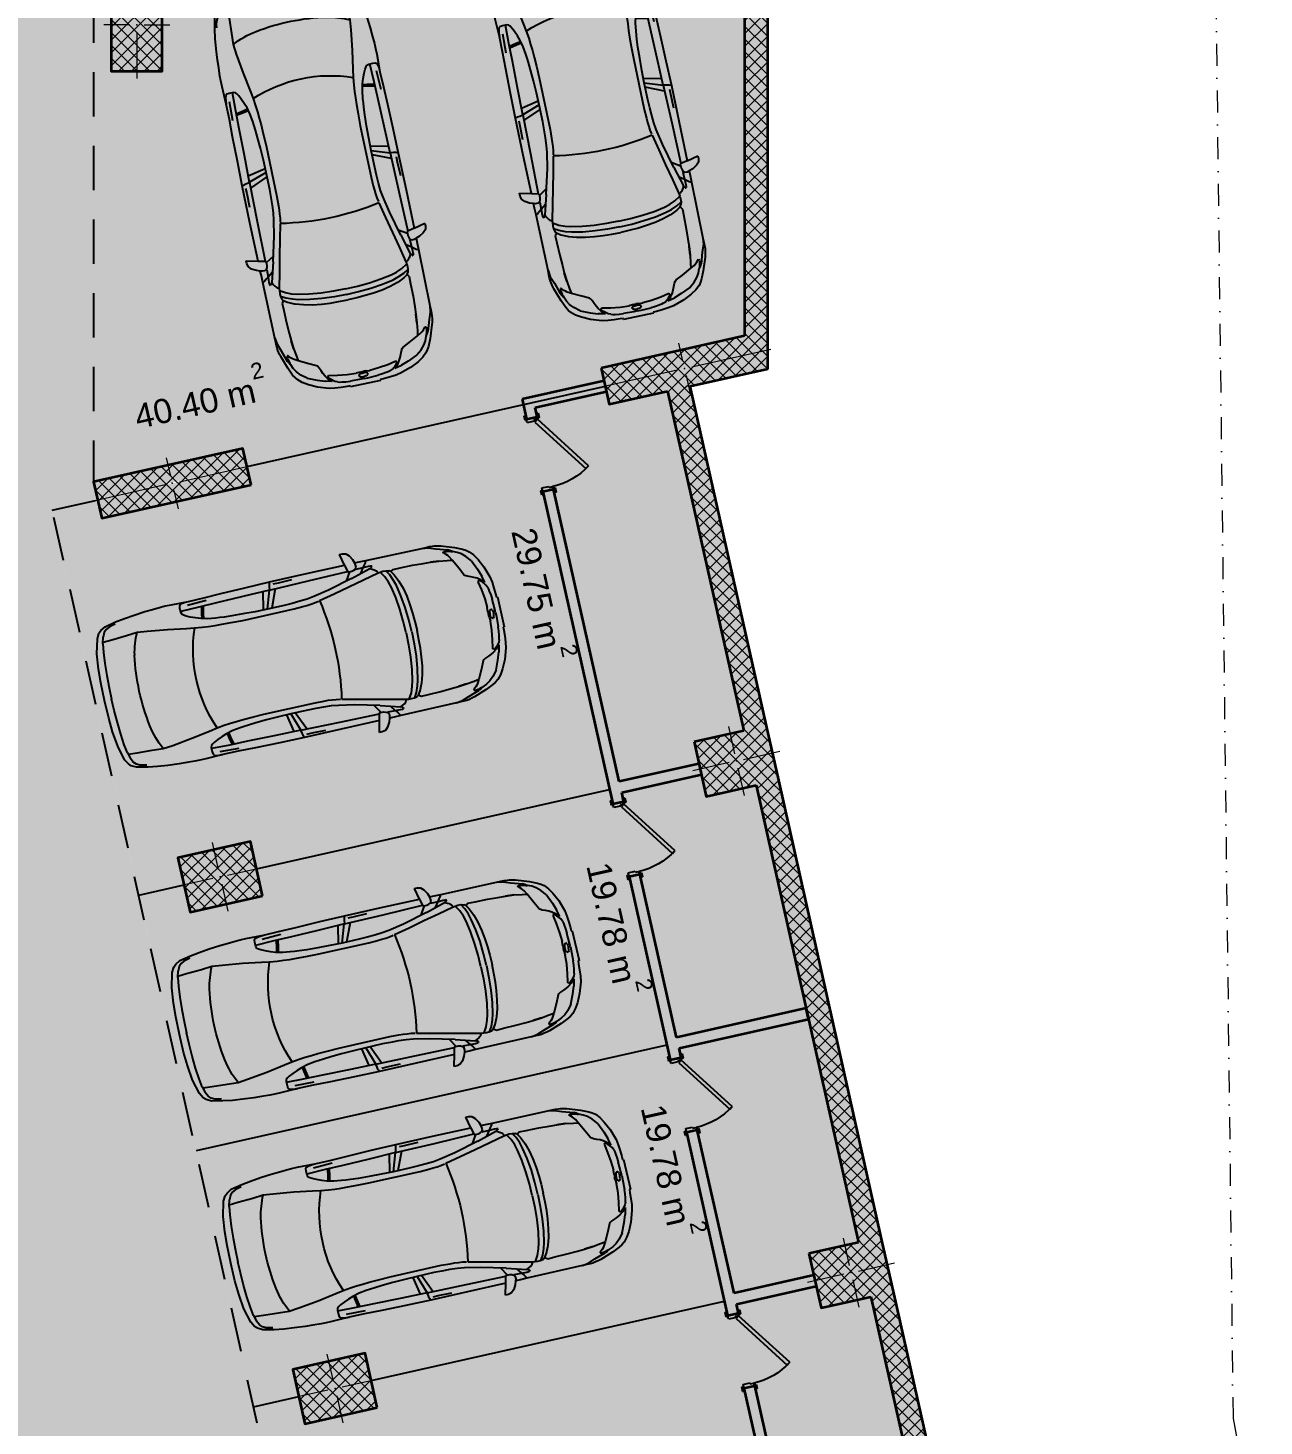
# Model space of a CAD drawing. Header units: millimetres. Extents: x -7085 to 93650, y -113521 to 35214.
# Drawn here: x 65178 to 78497, y -26350 to -11286 of the extents above; entities that cross this region are included whole.
import ezdxf

# ---------------------------------------------------------------- set-up
doc = ezdxf.new("R2010")
doc.units = ezdxf.units.MM
doc.header["$MEASUREMENT"] = 0
doc.linetypes.add('Dot & Dashed', pattern=[502.708322, 238.125, -132.291667, 0, -132.291655])
doc.linetypes.add('Long Dashed', pattern=[793.749976, 476.249993, -317.499983])
for name, color, linetype, lineweight, true_color in [('A - Fill Zone_Pen_No__102', 7, 'Continuous', 13, 0xcccccc), ('A - Fill Zone_Pen_No__156', 7, 'Continuous', 20, 0x54689e), ('A - Fill Zone_Pen_No__176', 7, 'Continuous', 15, 0x93a0c6), ('A - Muret_Pen_No__102', 7, 'Continuous', 13, 0xcccccc), ('A - Parcelat_Pen_No__161', 7, 'Continuous', 13, 0x6a6a6a), ('A - Sutereni Polyline_Pen_No__4', 7, 'Continuous', 20, 0x029e21)]:
    doc.layers.add(name, color=color, linetype=linetype, lineweight=lineweight, true_color=true_color)
for name, color, linetype in [('A - Muret', 7, 'Continuous'), ('A - Pllaka Suteren', 7, 'Continuous'), ('A - Shtyllat', 7, 'Continuous')]:
    doc.layers.add(name, color=color, linetype=linetype)
for name, color, linetype, lineweight in [('A - Muret_Pen_No__7', 7, 'Continuous', 35), ('A - Pllaka Suteren_Pen_No__42', 8, 'Continuous', 25), ('A - Shtyllat_Pen_No__1', 7, 'Continuous', 13), ('A - Shtyllat_Pen_No__7', 7, 'Continuous', 35), ('A -Polyline_Pen_No__42', 8, 'Continuous', 25), ('ARCHICAD Doors_Pen_No__42', 8, 'Continuous', 25), ('Interior - Furniture _Pen_No__42', 8, 'Continuous', 25)]:
    doc.layers.add(name, color=color, linetype=linetype, lineweight=lineweight)
doc.styles.add('GENERATED_STYLE_1', font='')
doc.styles.get('GENERATED_STYLE_1').set_extended_font_data('Arial', bold=True)
pattern_1 = [(45, (0, 0), (-68.94291, 68.94291), []), (135, (0, 0), (68.94291, 68.94291), [])]

# ---------------------------------------------------------------- blocks, each defined once
blk = doc.blocks.new('Slab_2', base_point=(52250, 0))
at = {"layer": 'A - Pllaka Suteren_Pen_No__42', "color": 8, "linetype": 'Continuous', "lineweight": 25, "flags": 128}
blk.add_lwpolyline([(52250, 0), (73150, 0), (73150, -14958), (72314, -15145), (75434, -29049), (55508, -33521), (54446, -28788), (53340, -23861), (52250, -19001)], close=True, dxfattribs=at)
blk = doc.blocks.new('Wall_11', base_point=(75434, -29049))
at = {"layer": 'A - Muret_Pen_No__102', "linetype": 'Continuous', "lineweight": 13, "true_color": 0xcccccc}
h = blk.add_hatch(dxfattribs=at)
h.set_pattern_fill('Concrete_Block', color=254, style=0, pattern_type=2)
h.set_pattern_definition(pattern_1)
h.paths.add_polyline_path([(72070, -15200), (72891, -18859), (73135, -18804), (72314, -15145)])
h = blk.add_hatch(dxfattribs=at)
h.set_pattern_fill('Concrete_Block', color=254, style=0, pattern_type=2)
h.set_pattern_definition(pattern_1)
h.paths.add_polyline_path([(73023, -19444), (74128, -24372), (74372, -24317), (73267, -19390)])
h = blk.add_hatch(dxfattribs=at)
h.set_pattern_fill('Concrete_Block', color=254, style=0, pattern_type=2)
h.set_pattern_definition(pattern_1)
h.paths.add_polyline_path([(74504, -24902), (74260, -24957), (74895, -27787), (75139, -27732)])
at = {"layer": 'A - Muret_Pen_No__7', "color": 7, "linetype": 'Continuous', "lineweight": 35, "flags": 128}
for points in [[(72070, -15200), (72891, -18859)], [(73135, -18804), (72314, -15145)], [(74372, -24317), (73267, -19390)], [(73023, -19444), (74128, -24372)], [(74260, -24957), (74895, -27787)], [(75139, -27732), (74504, -24902)]]:
    blk.add_lwpolyline(points, dxfattribs=at)
blk = doc.blocks.new('Wall_13', base_point=(73150, -14958))
at = {"layer": 'A - Muret_Pen_No__102', "linetype": 'Continuous', "lineweight": 13, "true_color": 0xcccccc}
h = blk.add_hatch(dxfattribs=at)
h.set_pattern_fill('Concrete_Block', color=254, style=0, pattern_type=2)
h.set_pattern_definition(pattern_1)
h.paths.add_polyline_path([(72900, -600), (72900, -5600), (73150, -5600), (73150, -600)])
h = blk.add_hatch(dxfattribs=at)
h.set_pattern_fill('Concrete_Block', color=254, style=0, pattern_type=2)
h.set_pattern_definition(pattern_1)
h.paths.add_polyline_path([(72900, -9351), (73150, -9351), (73150, -6200), (72900, -6200)])
h = blk.add_hatch(dxfattribs=at)
h.set_pattern_fill('Concrete_Block', color=254, style=0, pattern_type=2)
h.set_pattern_definition(pattern_1)
h.paths.add_polyline_path([(73150, -10151), (72900, -10151), (72900, -14604), (73062, -14567), (73150, -14958)])
at = {"layer": 'A - Muret_Pen_No__7', "color": 7, "linetype": 'Continuous', "lineweight": 35, "flags": 128}
for points in [[(72900, -600), (72900, -5600)], [(73150, -5600), (73150, -600)], [(72900, -6200), (72900, -9351)], [(73150, -9351), (73150, -6200)], [(72900, -10151), (72900, -14604)], [(73150, -14958), (73150, -10151)]]:
    blk.add_lwpolyline(points, dxfattribs=at)
blk = doc.blocks.new('Door 22')
at = {"layer": 'ARCHICAD Doors_Pen_No__42', "color": 8, "linetype": 'Continuous', "lineweight": 25}
for p, q in [((-260, 394), (-237, 427)), ((349, -33), (-260, 394)), ((-237, 427), (372, 0)), ((-387, 24), (-437, 24)), ((-437, 24), (-437, 5)), ((-437, 5), (-387, 5)), ((-400, 5), (-437, 5)), ((-400, 5), (-437, 5)), ((-375, 5), (-400, 5)), ((-400, 5), (-400, 0)), ((-400, 0), (-400, 5)), ((-400, 0), (-400, 5)), ((-400, 0), (-375, 0)), ((-372, 0), (-400, 0)), ((-400, 0), (-400, -115)), ((-400, -115), (-400, 0)), ((-400, -115), (-400, 0)), ((-387, 5), (-387, 24)), ((-375, 0), (-375, 5)), ((-372, -40), (-372, 0)), ((372, 0), (349, -33)), ((400, 0), (372, 0)), ((372, 0), (372, -40)), ((400, 5), (375, 5)), ((375, 5), (375, 0)), ((375, 0), (400, 0)), ((437, 24), (387, 24)), ((387, 24), (387, 5)), ((387, 5), (437, 5)), ((400, 0), (400, 5)), ((400, 0), (400, 5)), ((400, 0), (400, 5)), ((400, 5), (437, 5)), ((400, 5), (437, 5)), ((400, -115), (400, 0)), ((400, -115), (400, 0)), ((400, -115), (400, 0)), ((437, 5), (437, 24)), ((-387, -115), (-437, -115)), ((-437, -115), (-437, -134)), ((-400, -115), (-437, -115)), ((-400, -115), (-437, -115)), ((-437, -134), (-387, -134)), ((-400, -115), (-360, -115)), ((-387, -134), (-387, -115)), ((-360, -40), (-372, -40)), ((-360, -115), (-360, -40)), ((372, -40), (360, -40)), ((360, -40), (360, -115)), ((360, -115), (400, -115)), ((437, -115), (387, -115)), ((387, -115), (387, -134)), ((387, -134), (437, -134)), ((400, -115), (437, -115)), ((400, -115), (437, -115)), ((437, -134), (437, -115))]:
    blk.add_line(p, q, dxfattribs=at)
blk.add_arc((372, 0), 744, 145, 180, dxfattribs=at)
blk = doc.blocks.new('Wall_16', base_point=(70514, -15344))
at = {"layer": 'A - Muret_Pen_No__102', "linetype": 'Continuous', "lineweight": 0, "true_color": 0xcccccc}
for points in [[(70644, -15376), (70501, -15285), (70549, -15500), (70666, -15474)], [(70841, -16254), (70724, -16281), (71480, -19647), (71597, -19621)], [(71772, -20401), (71655, -20428), (72098, -22403), (72215, -22377)], [(72390, -23158), (72273, -23184), (72717, -25160), (72834, -25134)], [(72892, -25941), (73590, -29053), (73707, -29027), (73009, -25914)]]:
    blk.add_hatch(color=254, dxfattribs=at).paths.add_polyline_path(points)
at = {"layer": 'A - Muret_Pen_No__7', "color": 7, "linetype": 'Continuous', "lineweight": 35}
for p, q in [((70549, -15500), (70541, -15464)), ((70549, -15500), (70661, -15475)), ((70666, -15474), (70658, -15438)), ((70661, -15475), (70666, -15474)), ((70724, -16281), (70837, -16256)), ((70837, -16256), (70841, -16254)), ((70841, -16254), (70850, -16291)), ((70724, -16281), (70732, -16317)), ((71480, -19647), (71472, -19611)), ((71480, -19647), (71592, -19622)), ((71597, -19621), (71589, -19585)), ((71592, -19622), (71597, -19621)), ((71655, -20428), (71767, -20402)), ((71655, -20428), (71663, -20464)), ((71767, -20402), (71772, -20401)), ((71772, -20401), (71780, -20437)), ((72098, -22403), (72090, -22367)), ((72098, -22403), (72210, -22378)), ((72215, -22377), (72207, -22341)), ((72210, -22378), (72215, -22377)), ((72273, -23184), (72386, -23159)), ((72273, -23184), (72281, -23220)), ((72386, -23159), (72390, -23158)), ((72390, -23158), (72399, -23194)), ((72717, -25160), (72709, -25124)), ((72717, -25160), (72829, -25135)), ((72834, -25134), (72826, -25098)), ((72829, -25135), (72834, -25134)), ((72892, -25941), (73004, -25915)), ((72892, -25941), (72900, -25977)), ((73004, -25915), (73009, -25914)), ((73009, -25914), (73017, -25950))]:
    blk.add_line(p, q, dxfattribs=at)
at = {"layer": 'A - Muret_Pen_No__7', "color": 7, "linetype": 'Continuous', "lineweight": 35, "flags": 128}
for points in [[(70501, -15285), (70549, -15500)], [(70666, -15474), (70644, -15376)], [(71549, -19406), (70841, -16254)], [(70724, -16281), (71480, -19647)], [(71597, -19621), (71575, -19523)], [(71655, -20428), (72098, -22403)], [(72167, -22163), (71772, -20401)], [(72215, -22377), (72193, -22280)], [(72273, -23184), (72717, -25160)], [(72786, -24919), (72390, -23158)], [(72834, -25134), (72812, -25036)], [(72892, -25941), (73590, -29053)], [(73707, -29027), (73009, -25914)]]:
    blk.add_lwpolyline(points, dxfattribs=at)
at = {"layer": 'ARCHICAD Doors_Pen_No__42', "color": 8, "linetype": 'Continuous', "lineweight": 25, "xscale": -1, "zscale": 1000, "rotation": 282.646913878573}
for p in [(70749, -15865), (71680, -20012), (72298, -22769), (72917, -25525)]:
    blk.add_blockref('Door 22', p, dxfattribs=at)
blk = doc.blocks.new('Wall_17', base_point=(71445, -19491))
at = {"layer": 'A - Muret_Pen_No__102', "linetype": 'Continuous', "lineweight": 0, "true_color": 0xcccccc}
blk.add_hatch(color=254, dxfattribs=at).paths.add_polyline_path([(71575, -19523), (72434, -19331), (72407, -19213), (71549, -19406)])
at = {"layer": 'A - Muret_Pen_No__7', "color": 7, "linetype": 'Continuous', "lineweight": 35, "flags": 128}
for points in [[(72407, -19213), (71549, -19406)], [(71575, -19523), (72434, -19331)]]:
    blk.add_lwpolyline(points, dxfattribs=at)
blk = doc.blocks.new('Wall_18', base_point=(72063, -22247))
at = {"layer": 'A - Muret_Pen_No__102', "linetype": 'Continuous', "lineweight": 0, "true_color": 0xcccccc}
blk.add_hatch(color=254, dxfattribs=at).paths.add_polyline_path([(72193, -22280), (73589, -21967), (73562, -21849), (72167, -22163)])
at = {"layer": 'A - Muret_Pen_No__7', "color": 7, "linetype": 'Continuous', "lineweight": 35, "flags": 128}
for points in [[(73562, -21849), (72167, -22163)], [(72193, -22280), (73589, -21967)], [(73589, -21967), (73562, -21849)]]:
    blk.add_lwpolyline(points, dxfattribs=at)
blk = doc.blocks.new('Wall_20', base_point=(72682, -25004))
at = {"layer": 'A - Muret_Pen_No__102', "linetype": 'Continuous', "lineweight": 0, "true_color": 0xcccccc}
blk.add_hatch(color=254, dxfattribs=at).paths.add_polyline_path([(72812, -25036), (73671, -24843), (73644, -24726), (72786, -24919)])
at = {"layer": 'A - Muret_Pen_No__7', "color": 7, "linetype": 'Continuous', "lineweight": 35, "flags": 128}
for points in [[(73644, -24726), (72786, -24919)], [(72812, -25036), (73671, -24843)]]:
    blk.add_lwpolyline(points, dxfattribs=at)
blk = doc.blocks.new('Wall_21', base_point=(70514, -15344))
at = {"layer": 'A - Muret_Pen_No__102', "linetype": 'Continuous', "lineweight": 0, "true_color": 0xcccccc}
blk.add_hatch(color=254, dxfattribs=at).paths.add_polyline_path([(70644, -15376), (71412, -15204), (71386, -15087), (70501, -15285)])
at = {"layer": 'A - Muret_Pen_No__7', "color": 7, "linetype": 'Continuous', "lineweight": 35, "flags": 128}
for points in [[(71386, -15087), (70501, -15285)], [(70644, -15376), (71412, -15204)]]:
    blk.add_lwpolyline(points, dxfattribs=at)
blk = doc.blocks.new('Column_61', base_point=(68486, -25945))
at = {"layer": 'A - Shtyllat', "linetype": 'Continuous', "lineweight": 0, "true_color": 0x000000}
h = blk.add_hatch(dxfattribs=at)
h.set_pattern_fill('Concrete_Block', color=18, style=0, pattern_type=2)
h.set_pattern_definition(pattern_1)
h.paths.add_polyline_path([(68942, -26150), (68811, -25565), (68030, -25740), (68161, -26326)])
at = {"layer": 'A - Shtyllat_Pen_No__1', "color": 7, "linetype": 'Continuous', "lineweight": 13}
for p, q in [((68469, -25867), (68403, -25575)), ((68564, -25928), (68954, -25840)), ((68408, -25963), (68018, -26050)), ((68504, -26023), (68569, -26316))]:
    blk.add_line(p, q, dxfattribs=at)
blk.add_point((68486, -25945), dxfattribs=at)
at = {"layer": 'A - Shtyllat_Pen_No__7', "color": 7, "linetype": 'Continuous', "lineweight": 35, "flags": 128}
blk.add_lwpolyline([(68942, -26150), (68811, -25565), (68030, -25740), (68161, -26326)], close=True, dxfattribs=at)
blk = doc.blocks.new('Column_68', base_point=(74048, -24697))
at = {"layer": 'A - Shtyllat', "linetype": 'Continuous', "lineweight": 0, "true_color": 0x000000}
h = blk.add_hatch(dxfattribs=at)
h.set_pattern_fill('Concrete_Block', color=18, style=0, pattern_type=2)
h.set_pattern_definition(pattern_1)
h.paths.add_polyline_path([(73592, -24492), (73723, -25078), (74260, -24957), (74128, -24372)])
h = blk.add_hatch(dxfattribs=at)
h.set_pattern_fill('Concrete_Block', color=18, style=0, pattern_type=2)
h.set_pattern_definition(pattern_1)
h.paths.add_polyline_path([(74372, -24317), (74128, -24372), (74260, -24957), (74504, -24902)])
at = {"layer": 'A - Shtyllat_Pen_No__1', "color": 7, "linetype": 'Continuous', "lineweight": 13}
for p, q in [((74030, -24619), (73965, -24327)), ((74126, -24680), (74516, -24592)), ((73970, -24715), (73579, -24802)), ((74065, -24775), (74131, -25068))]:
    blk.add_line(p, q, dxfattribs=at)
blk.add_point((74048, -24697), dxfattribs=at)
at = {"layer": 'A - Shtyllat_Pen_No__7', "color": 7, "linetype": 'Continuous', "lineweight": 35, "flags": 128}
for points in [[(74128, -24372), (73592, -24492)], [(74504, -24902), (74372, -24317)], [(73592, -24492), (73723, -25078), (74260, -24957)]]:
    blk.add_lwpolyline(points, dxfattribs=at)
blk = doc.blocks.new('Column_69', base_point=(67249, -20432))
at = {"layer": 'A - Shtyllat', "linetype": 'Continuous', "lineweight": 0, "true_color": 0x000000}
h = blk.add_hatch(dxfattribs=at)
h.set_pattern_fill('Concrete_Block', color=18, style=0, pattern_type=2)
h.set_pattern_definition(pattern_1)
h.paths.add_polyline_path([(67705, -20638), (67574, -20052), (66793, -20227), (66924, -20813)])
at = {"layer": 'A - Shtyllat_Pen_No__1', "color": 7, "linetype": 'Continuous', "lineweight": 13}
for p, q in [((67232, -20354), (67166, -20062)), ((67327, -20415), (67717, -20327)), ((67171, -20450), (66781, -20537)), ((67267, -20510), (67332, -20803))]:
    blk.add_line(p, q, dxfattribs=at)
blk.add_point((67249, -20432), dxfattribs=at)
at = {"layer": 'A - Shtyllat_Pen_No__7', "color": 7, "linetype": 'Continuous', "lineweight": 35, "flags": 128}
blk.add_lwpolyline([(67705, -20638), (67574, -20052), (66793, -20227), (66924, -20813)], close=True, dxfattribs=at)
blk = doc.blocks.new('Column_72', base_point=(72811, -19184))
at = {"layer": 'A - Shtyllat', "linetype": 'Continuous', "lineweight": 0, "true_color": 0x000000}
h = blk.add_hatch(dxfattribs=at)
h.set_pattern_fill('Concrete_Block', color=18, style=0, pattern_type=2)
h.set_pattern_definition(pattern_1)
h.paths.add_polyline_path([(73135, -18804), (72891, -18859), (73023, -19444), (73267, -19390)])
h = blk.add_hatch(dxfattribs=at)
h.set_pattern_fill('Concrete_Block', color=18, style=0, pattern_type=2)
h.set_pattern_definition(pattern_1)
h.paths.add_polyline_path([(72355, -18979), (72486, -19565), (73023, -19444), (72891, -18859)])
at = {"layer": 'A - Shtyllat_Pen_No__1', "color": 7, "linetype": 'Continuous', "lineweight": 13}
for p, q in [((72793, -19106), (72728, -18814)), ((72889, -19167), (73279, -19079)), ((72733, -19202), (72342, -19289)), ((72828, -19262), (72894, -19555))]:
    blk.add_line(p, q, dxfattribs=at)
blk.add_point((72811, -19184), dxfattribs=at)
at = {"layer": 'A - Shtyllat_Pen_No__7', "color": 7, "linetype": 'Continuous', "lineweight": 35, "flags": 128}
for points in [[(73267, -19390), (73135, -18804)], [(72891, -18859), (72355, -18979)], [(72355, -18979), (72486, -19565), (73023, -19444)]]:
    blk.add_lwpolyline(points, dxfattribs=at)
blk = doc.blocks.new('Column_73', base_point=(72252, -14954))
at = {"layer": 'A - Shtyllat', "linetype": 'Continuous', "lineweight": 0, "true_color": 0x000000}
h = blk.add_hatch(dxfattribs=at)
h.set_pattern_fill('Concrete_Block', color=18, style=0, pattern_type=2)
h.set_pattern_definition(pattern_1)
h.paths.add_polyline_path([(71355, -14950), (71442, -15341), (72070, -15200), (72016, -14956), (72900, -14757), (72900, -14604)])
h = blk.add_hatch(dxfattribs=at)
h.set_pattern_fill('Concrete_Block', color=18, style=0, pattern_type=2)
h.set_pattern_definition(pattern_1)
h.paths.add_polyline_path([(72900, -14757), (73150, -14958), (73062, -14567), (72900, -14604)])
h = blk.add_hatch(dxfattribs=at)
h.set_pattern_fill('Concrete_Block', color=18, style=0, pattern_type=2)
h.set_pattern_definition(pattern_1)
h.paths.add_polyline_path([(72900, -14757), (72016, -14956), (72314, -15145), (73150, -14958)])
h = blk.add_hatch(dxfattribs=at)
h.set_pattern_fill('Concrete_Block', color=18, style=0, pattern_type=2)
h.set_pattern_definition(pattern_1)
h.paths.add_polyline_path([(72016, -14956), (72070, -15200), (72314, -15145)])
at = {"layer": 'A - Shtyllat_Pen_No__1', "color": 7, "linetype": 'Continuous', "lineweight": 13}
for p, q in [((72235, -14876), (72191, -14681)), ((72330, -14936), (73184, -14745)), ((72174, -14972), (71321, -15163)), ((72270, -15032), (72314, -15227))]:
    blk.add_line(p, q, dxfattribs=at)
blk.add_point((72252, -14954), dxfattribs=at)
at = {"layer": 'A - Shtyllat_Pen_No__7', "color": 7, "linetype": 'Continuous', "lineweight": 35, "flags": 128}
for points in [[(72900, -14604), (71355, -14950)], [(71355, -14950), (71442, -15341), (72070, -15200)], [(72314, -15145), (73150, -14958)]]:
    blk.add_lwpolyline(points, dxfattribs=at)
blk = doc.blocks.new('Column_74', base_point=(66733, -16192))
at = {"layer": 'A - Shtyllat', "linetype": 'Continuous', "lineweight": 0, "true_color": 0x000000}
h = blk.add_hatch(dxfattribs=at)
h.set_pattern_fill('Concrete_Block', color=18, style=0, pattern_type=2)
h.set_pattern_definition(pattern_1)
h.paths.add_polyline_path([(67582, -16207), (67494, -15817), (65884, -16178), (65972, -16568)])
at = {"layer": 'A - Shtyllat_Pen_No__1', "color": 7, "linetype": 'Continuous', "lineweight": 13}
for p, q in [((66716, -16114), (66672, -15919)), ((66811, -16175), (67616, -15994)), ((66655, -16210), (65850, -16391)), ((66751, -16270), (66795, -16466))]:
    blk.add_line(p, q, dxfattribs=at)
blk.add_point((66733, -16192), dxfattribs=at)
at = {"layer": 'A - Shtyllat_Pen_No__7', "color": 7, "linetype": 'Continuous', "lineweight": 35, "flags": 128}
blk.add_lwpolyline([(67582, -16207), (67494, -15817), (65884, -16178), (65972, -16568)], close=True, dxfattribs=at)
blk = doc.blocks.new('Column_80', base_point=(66350, -11251))
at = {"layer": 'A - Shtyllat', "linetype": 'Continuous', "lineweight": 0, "true_color": 0x000000}
h = blk.add_hatch(dxfattribs=at)
h.set_pattern_fill('Concrete_Block', color=18, style=0, pattern_type=2)
h.set_pattern_definition(pattern_1)
h.paths.add_polyline_path([(66625, -10751), (66075, -10751), (66075, -11751), (66625, -11751)])
at = {"layer": 'A - Shtyllat_Pen_No__1', "color": 7, "linetype": 'Continuous', "lineweight": 13}
for p, q in [((66350, -11171), (66350, -10671)), ((66270, -11251), (65995, -11251)), ((66430, -11251), (66705, -11251)), ((66350, -11331), (66350, -11831))]:
    blk.add_line(p, q, dxfattribs=at)
blk.add_point((66350, -11251), dxfattribs=at)
at = {"layer": 'A - Shtyllat_Pen_No__7', "color": 7, "linetype": 'Continuous', "lineweight": 35, "flags": 128}
blk.add_lwpolyline([(66625, -10751), (66075, -10751), (66075, -11751), (66625, -11751)], close=True, dxfattribs=at)
blk = doc.blocks.new('Car 05 22')
at = {"layer": 'Interior - Furniture _Pen_No__42', "color": 8, "linetype": 'Continuous', "lineweight": 25}
for p, q in [((1961, 983), (1929, 983)), ((1929, 983), (1958, 858)), ((1997, 975), (1961, 983)), ((2027, 945), (1997, 975)), ((2055, 898), (2027, 945)), ((-706, 776), (-758, 747)), ((-585, 801), (-706, 776)), ((-665, 761), (-701, 743)), ((-627, 772), (-665, 761)), ((-595, 778), (-627, 772)), ((-483, 817), (-585, 801)), ((-372, 830), (-483, 817)), ((-252, 841), (-372, 830)), ((-168, 845), (-252, 841)), ((-78, 851), (-168, 845)), ((-24, 852), (-78, 851)), ((40, 852), (-24, 852)), ((231, 846), (40, 852)), ((125, 791), (129, 820)), ((126, 744), (125, 791)), ((327, 762), (125, 756)), ((129, 820), (139, 832)), ((139, 832), (165, 840)), ((165, 840), (195, 844)), ((195, 844), (231, 846)), ((211, 809), (418, 816)), ((400, 848), (231, 846)), ((522, 765), (327, 762)), ((355, 762), (339, 683)), ((373, 763), (357, 683)), ((591, 852), (400, 848)), ((814, 769), (522, 765)), ((857, 856), (591, 852)), ((1109, 774), (814, 769)), ((1130, 859), (857, 856)), ((1036, 773), (997, 579)), ((1042, 578), (1108, 774)), ((1173, 775), (1090, 578)), ((1115, 809), (1109, 774)), ((1109, 774), (1538, 780)), ((1120, 833), (1115, 809)), ((1121, 838), (1120, 836)), ((1120, 836), (1120, 833)), ((1130, 859), (1121, 838)), ((1536, 860), (1130, 859)), ((1163, 830), (1220, 829)), ((1220, 829), (1370, 831)), ((1958, 858), (1536, 860)), ((1538, 780), (1975, 786)), ((1939, 686), (1996, 777)), ((1958, 858), (1977, 777)), ((1977, 777), (2020, 777)), ((2000, 702), (2214, 763)), ((2020, 777), (2044, 783)), ((2044, 783), (2063, 792)), ((2068, 858), (2055, 898)), ((2063, 792), (2070, 800)), ((2069, 788), (2065, 794)), ((2120, 857), (2068, 858)), ((2075, 836), (2068, 858)), ((2069, 788), (2148, 790)), ((2070, 800), (2075, 809)), ((2075, 809), (2075, 836)), ((2107, 732), (2148, 790)), ((2193, 856), (2120, 857)), ((2148, 790), (2167, 814)), ((2148, 790), (2206, 792)), ((2167, 814), (2182, 834)), ((2182, 834), (2193, 856)), ((2808, 853), (2193, 856)), ((2206, 792), (2227, 791)), ((2227, 770), (2214, 763)), ((2214, 763), (2238, 752)), ((2227, 791), (2233, 790)), ((2234, 774), (2227, 770)), ((2233, 790), (2238, 787)), ((2238, 777), (2234, 774)), ((2241, 784), (2238, 787)), ((2238, 777), (2241, 781)), ((2241, 781), (2241, 784)), ((2856, 853), (2808, 853)), ((2808, 853), (2877, 843)), ((2891, 853), (2856, 853)), ((2877, 843), (2954, 814)), ((2923, 852), (2891, 853)), ((2904, 833), (2905, 833)), ((2945, 849), (2923, 852)), ((2990, 840), (2945, 849)), ((2954, 814), (3076, 775)), ((3014, 833), (2990, 840)), ((3154, 783), (3014, 833)), ((3022, 758), (3024, 762)), ((3024, 754), (3022, 758)), ((3024, 762), (3035, 765)), ((3038, 743), (3024, 754)), ((3035, 765), (3047, 764)), ((3047, 764), (3061, 763)), ((3061, 763), (3090, 757)), ((3100, 763), (3076, 775)), ((3090, 757), (3108, 751)), ((3114, 753), (3100, 763)), ((3123, 746), (3114, 753)), ((3236, 748), (3154, 783)), ((-815, 668), (-855, 511)), ((-785, 722), (-815, 668)), ((-758, 747), (-785, 722)), ((-768, 602), (-751, 670)), ((-764, 617), (-666, 624)), ((-729, 716), (-751, 670)), ((-701, 743), (-729, 716)), ((-666, 624), (-501, 634)), ((-501, 634), (-383, 642)), ((-383, 642), (-274, 631)), ((-274, 631), (-56, 601)), ((132, 723), (126, 744)), ((147, 711), (132, 723)), ((171, 697), (147, 711)), ((213, 677), (171, 697)), ((266, 655), (213, 677)), ((319, 636), (266, 655)), ((393, 618), (319, 636)), ((339, 683), (330, 634)), ((357, 683), (347, 629)), ((475, 607), (393, 618)), ((521, 602), (475, 607)), ((1730, 634), (1562, 601)), ((2000, 702), (1730, 634)), ((1780, 582), (1953, 621)), ((1953, 621), (2122, 660)), ((2122, 660), (2294, 698)), ((2238, 752), (2259, 740)), ((2259, 740), (2269, 731)), ((2269, 731), (2279, 722)), ((2279, 722), (2294, 698)), ((2294, 698), (2317, 701)), ((2294, 698), (2294, 698)), ((2317, 701), (2346, 703)), ((2355, 640), (2317, 701)), ((2346, 703), (2379, 702)), ((2380, 575), (2355, 640)), ((2410, 649), (2379, 702)), ((2379, 702), (2411, 694)), ((2436, 583), (2410, 649)), ((2411, 694), (2411, 694)), ((2429, 682), (2411, 694)), ((2429, 682), (2457, 700)), ((2429, 682), (2429, 682)), ((2429, 682), (2457, 640)), ((2457, 700), (2535, 698)), ((2457, 640), (2487, 574)), ((2535, 698), (2535, 698)), ((2535, 698), (2673, 696)), ((2673, 696), (2787, 691)), ((2787, 691), (2868, 687)), ((2868, 687), (2960, 679)), ((2960, 679), (2868, 687)), ((2960, 679), (3047, 666)), ((3051, 731), (3038, 743)), ((3047, 666), (3100, 657)), ((3065, 715), (3051, 731)), ((3077, 698), (3065, 715)), ((3100, 657), (3077, 698)), ((3153, 554), (3100, 657)), ((3108, 751), (3123, 746)), ((3170, 727), (3123, 746)), ((3212, 701), (3170, 727)), ((3254, 663), (3212, 701)), ((3269, 728), (3236, 748)), ((3302, 603), (3254, 663)), ((3299, 706), (3269, 728)), ((3337, 663), (3299, 706)), ((3302, 603), (3346, 501)), ((3374, 604), (3337, 663)), ((3418, 513), (3374, 604)), ((-855, 511), (-875, 345)), ((-783, 510), (-795, 391)), ((-768, 602), (-783, 510)), ((-56, 601), (146, 567)), ((146, 567), (233, 552)), ((233, 552), (315, 541)), ((315, 541), (384, 535)), ((384, 535), (454, 530)), ((454, 530), (526, 526)), ((570, 597), (521, 602)), ((526, 526), (628, 522)), ((653, 591), (570, 597)), ((628, 522), (757, 518)), ((773, 585), (653, 591)), ((757, 518), (1323, 518)), ((907, 580), (773, 585)), ((1042, 578), (907, 580)), ((1228, 578), (1042, 578)), ((1316, 580), (1228, 578)), ((1403, 584), (1316, 580)), ((1323, 518), (1420, 522)), ((1484, 590), (1403, 584)), ((1420, 522), (1467, 524)), ((1467, 524), (1511, 528)), ((1562, 601), (1484, 590)), ((1511, 528), (1554, 533)), ((1554, 533), (1597, 541)), ((1597, 541), (1597, 541)), ((1611, 544), (1780, 582)), ((2397, 514), (2380, 575)), ((2419, 396), (2397, 514)), ((2454, 522), (2436, 583)), ((2478, 401), (2454, 522)), ((2487, 574), (2492, 562)), ((2492, 562), (2518, 477)), ((2518, 477), (2538, 384)), ((3190, 476), (3153, 554)), ((3199, 467), (3190, 476)), ((3221, 454), (3199, 467)), ((3256, 439), (3221, 454)), ((3346, 501), (3374, 420)), ((3457, 393), (3418, 513)), ((-875, 345), (-883, 195)), ((-795, 391), (-802, 259)), ((2434, 266), (2419, 396)), ((2494, 269), (2478, 401)), ((2538, 384), (2551, 286)), ((3288, 425), (3256, 439)), ((3319, 408), (3288, 425)), ((3353, 384), (3319, 408)), ((3325, 377), (3321, 370)), ((3321, 370), (3321, 362)), ((3321, 362), (3338, 277)), ((3328, 380), (3325, 377)), ((3338, 379), (3328, 380)), ((3364, 358), (3338, 379)), ((3377, 360), (3353, 384)), ((3397, 316), (3364, 358)), ((3391, 344), (3374, 420)), ((3391, 344), (3377, 360)), ((3408, 289), (3397, 316)), ((3468, 331), (3457, 393)), ((3474, 264), (3468, 331)), ((-883, 195), (-885, 0)), ((-802, 259), (-807, 125)), ((2442, 132), (2434, 266)), ((2503, 133), (2494, 269)), ((2551, 286), (2560, 194)), ((2560, 194), (2564, 101)), ((3338, 277), (3352, 173)), ((3352, 173), (3358, 76)), ((3408, 289), (3414, 267)), ((3414, 267), (3418, 243)), ((3418, 243), (3424, 201)), ((3424, 201), (3428, 152)), ((3432, 40), (3428, 152)), ((3478, 200), (3474, 264)), ((3479, 165), (3478, 200)), ((3490, 165), (3479, 165)), ((3490, -165), (3490, 165)), ((-885, 0), (-883, -195)), ((-807, 125), (-808, 0)), ((-807, -125), (-808, 0)), ((2444, 0), (2442, 132)), ((2444, 0), (2442, -132)), ((2506, 0), (2503, 133)), ((2564, 101), (2566, 0)), ((2564, -101), (2566, 0)), ((3354, 28), (3358, 76)), ((3354, 28), (3354, -1)), ((3354, -28), (3354, 1)), ((3371, 12), (3370, -1)), ((3371, -12), (3370, 1)), ((3372, 24), (3371, 12)), ((3376, 39), (3372, 24)), ((3382, 47), (3376, 39)), ((3386, 48), (3382, 47)), ((3386, 48), (3394, 48)), ((3399, 47), (3394, 48)), ((3404, 39), (3399, 47)), ((3404, 39), (3408, 24)), ((3408, 24), (3410, 8)), ((3410, 8), (3410, 0)), ((3432, 57), (3432, 57)), ((3432, 0), (3432, 40)), ((3432, 0), (3432, -40)), ((-802, -259), (-807, -125)), ((2442, -132), (2434, -266)), ((2503, -133), (2494, -269)), ((2506, 0), (2503, -133)), ((2560, -194), (2564, -101)), ((3352, -173), (3358, -76)), ((3354, -28), (3358, -76)), ((3372, -24), (3371, -12)), ((3376, -39), (3372, -24)), ((3382, -47), (3376, -39)), ((3386, -48), (3382, -47)), ((3386, -48), (3394, -48)), ((3399, -47), (3394, -48)), ((3404, -39), (3399, -47)), ((3404, -39), (3408, -24)), ((3408, -24), (3410, -8)), ((3410, -8), (3410, 0)), ((3432, -40), (3428, -152)), ((3432, -57), (3432, -57)), ((-883, -195), (-875, -345)), ((-795, -391), (-802, -259)), ((2434, -266), (2419, -396)), ((2494, -269), (2478, -401)), ((2538, -384), (2551, -286)), ((2551, -286), (2560, -194)), ((3321, -362), (3338, -277)), ((3338, -277), (3352, -173)), ((3408, -289), (3397, -316)), ((3408, -289), (3414, -267)), ((3414, -267), (3418, -243)), ((3418, -243), (3424, -201)), ((3424, -201), (3428, -152)), ((3468, -331), (3474, -264)), ((3474, -264), (3478, -200)), ((3478, -200), (3479, -165)), ((3479, -165), (3490, -165)), ((-875, -345), (-855, -511)), ((-783, -510), (-795, -391)), ((2419, -396), (2397, -514)), ((2478, -401), (2454, -522)), ((2518, -477), (2538, -384)), ((3256, -439), (3221, -454)), ((3288, -425), (3256, -439)), ((3319, -408), (3288, -425)), ((3353, -384), (3319, -408)), ((3321, -370), (3321, -362)), ((3325, -377), (3321, -370)), ((3328, -380), (3325, -377)), ((3338, -379), (3328, -380)), ((3364, -358), (3338, -379)), ((3346, -501), (3374, -420)), ((3377, -360), (3353, -384)), ((3397, -316), (3364, -358)), ((3391, -344), (3374, -420)), ((3391, -344), (3377, -360)), ((3418, -513), (3457, -393)), ((3457, -393), (3468, -331)), ((-855, -511), (-815, -668)), ((-768, -602), (-783, -510)), ((-768, -602), (-751, -670)), ((-274, -631), (-56, -601)), ((-56, -601), (146, -567)), ((146, -567), (233, -552)), ((233, -552), (315, -541)), ((315, -541), (384, -535)), ((384, -535), (454, -530)), ((454, -530), (526, -526)), ((521, -602), (475, -607)), ((570, -597), (521, -602)), ((526, -526), (628, -522)), ((653, -591), (570, -597)), ((628, -522), (757, -518)), ((773, -585), (653, -591)), ((757, -518), (1323, -518)), ((907, -580), (773, -585)), ((1042, -578), (907, -580)), ((1036, -773), (997, -579)), ((1042, -578), (1108, -774)), ((1228, -578), (1042, -578)), ((1173, -775), (1090, -578)), ((1316, -580), (1228, -578)), ((1403, -584), (1316, -580)), ((1323, -518), (1420, -522)), ((1484, -590), (1403, -584)), ((1420, -522), (1467, -524)), ((1467, -524), (1511, -528)), ((1562, -601), (1484, -590)), ((1511, -528), (1554, -533)), ((1554, -533), (1597, -541)), ((1730, -634), (1562, -601)), ((1597, -541), (1597, -541)), ((1611, -544), (1780, -582)), ((1780, -582), (1953, -621)), ((2380, -575), (2355, -640)), ((2397, -514), (2380, -575)), ((2436, -583), (2410, -649)), ((2454, -522), (2436, -583)), ((2457, -640), (2487, -574)), ((2487, -574), (2492, -562)), ((2492, -562), (2518, -477)), ((3153, -554), (3100, -657)), ((3190, -476), (3153, -554)), ((3199, -467), (3190, -476)), ((3221, -454), (3199, -467)), ((3302, -603), (3346, -501)), ((3374, -604), (3418, -513)), ((-815, -668), (-785, -722)), ((-785, -722), (-758, -747)), ((-764, -617), (-666, -624)), ((-758, -747), (-706, -776)), ((-729, -716), (-751, -670)), ((-701, -743), (-729, -716)), ((-665, -761), (-701, -743)), ((-666, -624), (-501, -634)), ((-501, -634), (-383, -642)), ((-383, -642), (-274, -631)), ((126, -744), (125, -791)), ((132, -723), (126, -744)), ((147, -711), (132, -723)), ((171, -697), (147, -711)), ((213, -677), (171, -697)), ((266, -655), (213, -677)), ((319, -636), (266, -655)), ((393, -618), (319, -636)), ((339, -683), (330, -634)), ((355, -762), (339, -683)), ((357, -683), (347, -629)), ((373, -763), (357, -683)), ((475, -607), (393, -618)), ((2000, -702), (1730, -634)), ((1939, -686), (1996, -777)), ((1953, -621), (2122, -660)), ((2000, -702), (2214, -763)), ((2107, -732), (2148, -790)), ((2122, -660), (2294, -698)), ((2214, -763), (2238, -752)), ((2238, -752), (2259, -740)), ((2259, -740), (2269, -731)), ((2269, -731), (2279, -722)), ((2279, -722), (2294, -698)), ((2294, -698), (2317, -701)), ((2294, -698), (2294, -698)), ((2355, -640), (2317, -701)), ((2317, -701), (2346, -703)), ((2346, -703), (2379, -702)), ((2410, -649), (2379, -702)), ((2379, -702), (2411, -694)), ((2429, -682), (2411, -694)), ((2411, -694), (2411, -694)), ((2429, -682), (2457, -640)), ((2429, -682), (2429, -682)), ((2429, -682), (2457, -700)), ((2457, -700), (2535, -698)), ((2535, -698), (2673, -696)), ((2535, -698), (2535, -698)), ((2673, -696), (2787, -691)), ((2787, -691), (2868, -687)), ((2868, -687), (2960, -679)), ((2960, -679), (2868, -687)), ((2960, -679), (3047, -666)), ((3038, -743), (3024, -754)), ((3051, -731), (3038, -743)), ((3047, -666), (3100, -657)), ((3065, -715), (3051, -731)), ((3077, -698), (3065, -715)), ((3100, -657), (3077, -698)), ((3090, -757), (3108, -751)), ((3108, -751), (3123, -746)), ((3123, -746), (3114, -753)), ((3170, -727), (3123, -746)), ((3154, -783), (3236, -748)), ((3212, -701), (3170, -727)), ((3254, -663), (3212, -701)), ((3236, -748), (3269, -728)), ((3302, -603), (3254, -663)), ((3269, -728), (3299, -706)), ((3299, -706), (3337, -663)), ((3337, -663), (3374, -604)), ((-706, -776), (-585, -801)), ((-627, -772), (-665, -761)), ((-595, -778), (-627, -772)), ((-585, -801), (-483, -817)), ((-483, -817), (-372, -830)), ((-372, -830), (-252, -841)), ((-252, -841), (-168, -845)), ((-168, -845), (-78, -851)), ((-78, -851), (-24, -852)), ((-24, -852), (40, -852)), ((40, -852), (231, -846)), ((327, -762), (125, -756)), ((125, -791), (129, -820)), ((129, -820), (139, -832)), ((139, -832), (165, -840)), ((165, -840), (195, -844)), ((195, -844), (231, -846)), ((211, -809), (418, -816)), ((231, -846), (400, -848)), ((522, -765), (327, -762)), ((400, -848), (591, -852)), ((814, -769), (522, -765)), ((591, -852), (857, -856)), ((1109, -774), (814, -769)), ((857, -856), (1130, -859)), ((1109, -774), (1538, -780)), ((1115, -809), (1109, -774)), ((1120, -833), (1115, -809)), ((1120, -836), (1120, -833)), ((1121, -838), (1120, -836)), ((1130, -859), (1121, -838)), ((1130, -859), (1536, -860)), ((1163, -830), (1220, -829)), ((1220, -829), (1370, -831)), ((1536, -860), (1958, -858)), ((1538, -780), (1975, -786)), ((1958, -858), (1929, -983)), ((1958, -858), (1977, -777)), ((1977, -777), (2020, -777)), ((2020, -777), (2044, -783)), ((2027, -945), (2055, -898)), ((2044, -783), (2063, -792)), ((2055, -898), (2068, -858)), ((2063, -792), (2070, -800)), ((2069, -788), (2065, -794)), ((2075, -836), (2068, -858)), ((2068, -858), (2120, -857)), ((2069, -788), (2148, -790)), ((2070, -800), (2075, -809)), ((2075, -809), (2075, -836)), ((2120, -857), (2193, -856)), ((2148, -790), (2167, -814)), ((2148, -790), (2206, -792)), ((2167, -814), (2182, -834)), ((2182, -834), (2193, -856)), ((2193, -856), (2808, -853)), ((2206, -792), (2227, -791)), ((2227, -770), (2214, -763)), ((2234, -774), (2227, -770)), ((2227, -791), (2233, -790)), ((2233, -790), (2238, -787)), ((2238, -777), (2234, -774)), ((2238, -777), (2241, -781)), ((2241, -784), (2238, -787)), ((2241, -781), (2241, -784)), ((2808, -853), (2877, -843)), ((2808, -853), (2856, -853)), ((2856, -853), (2891, -853)), ((2877, -843), (2954, -814)), ((2891, -853), (2923, -852)), ((2923, -852), (2945, -849)), ((2945, -849), (2990, -840)), ((2954, -814), (3076, -775)), ((2990, -840), (3014, -833)), ((3014, -833), (3154, -783)), ((3024, -754), (3022, -758)), ((3022, -758), (3024, -762)), ((3024, -762), (3035, -765)), ((3035, -765), (3047, -764)), ((3047, -764), (3061, -763)), ((3061, -763), (3090, -757)), ((3100, -763), (3076, -775)), ((3114, -753), (3100, -763)), ((1929, -983), (1961, -983)), ((1961, -983), (1997, -975)), ((1997, -975), (2027, -945))]:
    blk.add_line(p, q, dxfattribs=at)
for centre, radius, start, end in [((493, 218), 973, 154.1545, 170.9117), ((1650, 0), 1520, 158.6992, 201.3008), ((-1245, 0), 2907, 349.2142, 10.7858), ((1856, -2), 2354, 170.8804, 189.9223), ((493, -218), 973, 191.2305, 205.8455)]:
    blk.add_arc(centre, radius, start, end, dxfattribs=at)

msp = doc.modelspace()

# ---------------------------------------------------------------- hatches: boundary and pattern name
at = {"layer": 'A - Fill Zone_Pen_No__102', "linetype": 'Continuous', "lineweight": 0, "true_color": 0xf2f2f2}
for points in [[(65884, -16373), (72271, -14949), (72314, -15144), (73150, -14958), (73150, -9262), (65884, -10791)], [(66371, -20629), (73201, -19097), (72271, -14950), (65440, -16483)], [(66989, -23386), (73820, -21853), (73201, -19097), (66371, -20629)], [(67608, -26142), (74438, -24610), (73820, -21853), (66989, -23386)], [(68604, -30582), (75434, -29049), (74438, -24610), (67608, -26142)]]:
    msp.add_hatch(color=7, dxfattribs=at).paths.add_polyline_path(points)
at = {"layer": 'A - Fill Zone_Pen_No__176', "linetype": 'Continuous', "lineweight": 0, "true_color": 0x242831}
msp.add_hatch(color=250, dxfattribs=at).paths.add_polyline_path([(52250, -6200), (52250, -19001), (55725, -19001), (55725, -14726), (59204, -14726), (59930, -17960), (60280, -17881), (61225, -22092), (53340, -23861), (54446, -28788), (62330, -27019), (63392, -31751), (68604, -30582), (65440, -16483), (65928, -16373), (65884, -16178), (65884, -6200)])

# ---------------------------------------------------------------- linework, layer by layer
at = {"layer": 'A - Parcelat_Pen_No__161', "color": 251, "linetype": 'Dot & Dashed', "lineweight": 13, "true_color": 0x6a6a6a}
for points in [[(77930, -6932), (78163, -26267)], [(78163, -26267), (78497, -28085)]]:
    msp.add_lwpolyline(points, dxfattribs=at)
at = {"layer": 'A - Sutereni Polyline_Pen_No__4', "color": 104, "linetype": 'Continuous', "lineweight": 20, "true_color": 0x029e21}
msp.add_lwpolyline([(52250, 0), (52250, -19001), (55508, -33521), (75434, -29049), (72314, -15145), (73150, -14958), (73150, 0)], close=True, dxfattribs=at)
at = {"layer": 'A -Polyline_Pen_No__42', "color": 8, "linetype": 'Long Dashed', "lineweight": 25}
for points in [[(65884, -6207), (65884, -16178)], [(65440, -16483), (65928, -16373)], [(68516, -30192), (65440, -16483)]]:
    msp.add_lwpolyline(points, dxfattribs=at)
at = {"layer": 'A -Polyline_Pen_No__42', "color": 8, "linetype": 'Continuous', "lineweight": 25}
for points in [[(67538, -16012), (71399, -15146)], [(67639, -20345), (71445, -19491)], [(66371, -20629), (66859, -20520)], [(72063, -22247), (66989, -23386)], [(68876, -25858), (72682, -25004)], [(67608, -26142), (68096, -26033)]]:
    msp.add_lwpolyline(points, dxfattribs=at)

# ---------------------------------------------------------------- block references
at = {"layer": 'A - Muret', "color": 7, "lineweight": 35}
for name, p in [('Wall_13', (73150, -14958)), ('Wall_21', (70514, -15344)), ('Wall_11', (75434, -29049)), ('Wall_16', (70514, -15344)), ('Wall_17', (71445, -19491)), ('Wall_18', (72063, -22247)), ('Wall_20', (72682, -25004))]:
    msp.add_blockref(name, p, dxfattribs=at)
at = {"layer": 'A - Pllaka Suteren', "color": 8, "linetype": 'Continuous', "lineweight": 25}
msp.add_blockref('Slab_2', (52250, 0), dxfattribs=at)
at = {"layer": 'A - Shtyllat', "color": 7, "lineweight": 35}
for name, p in [('Column_80', (66350, -11251)), ('Column_73', (72252, -14954)), ('Column_74', (66733, -16192)), ('Column_72', (72811, -19184)), ('Column_69', (67249, -20432)), ('Column_68', (74048, -24697)), ('Column_61', (68486, -25945))]:
    msp.add_blockref(name, p, dxfattribs=at)
at = {"layer": 'Interior - Furniture _Pen_No__42', "color": 8, "linetype": 'Continuous', "lineweight": 25, "zscale": 1000}
for p, xscale, rotation in [((71038, -10977), -0.9999999999999998, 101.8878097290296), ((68095, -11705), -0.9999999999999998, 101.8878097290296), ((66867, -18340), -1, 192.6469138785761), ((67674, -21938), -1, 192.6469138785761), ((68227, -24402), -1, 192.6469138785761)]:
    msp.add_blockref('Car 05 22', p, dxfattribs=dict(at, xscale=xscale, rotation=rotation))

# ---------------------------------------------------------------- texts
at = {"layer": 'A - Fill Zone_Pen_No__156', "color": 165, "lineweight": 20, "true_color": 0x54689e, "char_height": 262.5, "attachment_point": 7, "style": 'GENERATED_STYLE_1'}
for s, insert, rotation in [('{\\fArial|b0|i0|c0|p34;40.40 m{\\H0.66x;\\S2^  ;}}', (66362, -15613), 12.8607), ('{\\fArial|b0|i0|c0|p34;29.75 m{\\H0.66x;\\S2^  ;}}', (70381, -16709), 282.6469), ('{\\fArial|b0|i0|c0|p34;19.78 m{\\H0.66x;\\S2^  ;}}', (71189, -20312), 282.6469), ('{\\fArial|b0|i0|c0|p34;19.78 m{\\H0.66x;\\S2^  ;}}', (71775, -22921), 282.6469)]:
    msp.add_mtext(s, dxfattribs=dict(at, insert=insert, rotation=rotation))

doc.saveas('drawing.dxf')
